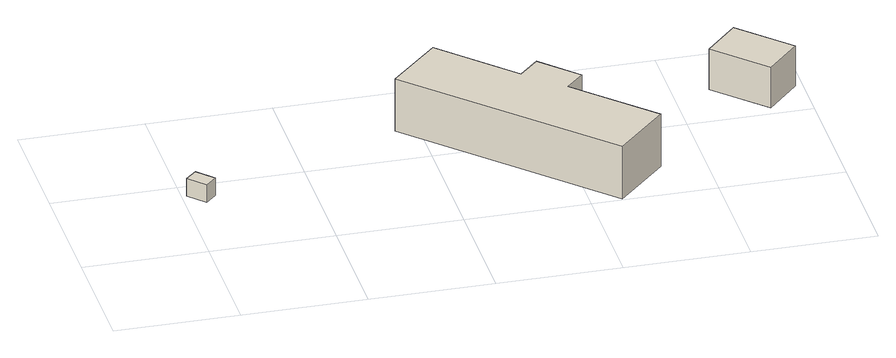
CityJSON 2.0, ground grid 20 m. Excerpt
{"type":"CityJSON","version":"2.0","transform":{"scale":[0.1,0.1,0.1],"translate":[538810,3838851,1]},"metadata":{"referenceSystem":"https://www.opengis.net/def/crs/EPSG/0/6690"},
"CityObjects":{
"building1":{"type":"Building","attributes":{"class":"3001","measuredHeight":3.1,"BuildingDetailAttribute.specifiedBuildingCoverageRate":0.6,"BuildingDetailAttribute.surveyYear":2017,"BuildingRiverFloodingRiskAttribute.description":"1","BuildingRiverFloodingRiskAttribute.rank":"2","BuildingRiverFloodingRiskAttribute.depth":1.63,"BuildingRiverFloodingRiskAttribute.adminType":"1","BuildingRiverFloodingRiskAttribute.scale":"2","BuildingRiverFloodingRiskAttribute.duration":7.35,"BuildingTsunamiRiskAttribute.description":"1","BuildingTsunamiRiskAttribute.rank":"2","BuildingTsunamiRiskAttribute.depth":1.44,"BuildingHighTideRiskAttribute.description":"1","BuildingHighTideRiskAttribute.rank":"3","BuildingHighTideRiskAttribute.depth":3.99,"BuildingIDAttribute.prefecture":"27","BuildingIDAttribute.city":"27113"},"geometry":[{"type":"Solid","lod":"1","boundaries":[[[[0,1,2,3]],[[2,4,5,3]],[[1,6,4,2]],[[0,7,6,1]],[[3,5,7,0]],[[4,6,7,5]]]]}]},
"building2":{"type":"Building","attributes":{"class":"3001","measuredHeight":9.1,"BuildingDetailAttribute.specifiedBuildingCoverageRate":0.6,"BuildingDetailAttribute.surveyYear":2017,"BuildingRiverFloodingRiskAttribute.description":"1","BuildingRiverFloodingRiskAttribute.rank":"2","BuildingRiverFloodingRiskAttribute.depth":1.48,"BuildingRiverFloodingRiskAttribute.adminType":"1","BuildingRiverFloodingRiskAttribute.scale":"2","BuildingRiverFloodingRiskAttribute.duration":4.05,"BuildingTsunamiRiskAttribute.description":"1","BuildingTsunamiRiskAttribute.rank":"2","BuildingTsunamiRiskAttribute.depth":1.27,"BuildingHighTideRiskAttribute.description":"1","BuildingHighTideRiskAttribute.rank":"3","BuildingHighTideRiskAttribute.depth":3.84,"BuildingIDAttribute.prefecture":"27","BuildingIDAttribute.city":"27113"},"geometry":[{"type":"Solid","lod":"1","boundaries":[[[[8,9,10,11,12,13,14,15]],[[14,16,17,15]],[[13,18,16,14]],[[12,19,18,13]],[[11,20,19,12]],[[10,21,20,11]],[[9,22,21,10]],[[8,23,22,9]],[[15,17,23,8]],[[16,18,19,20,21,22,23,17]]]]}]},
"building3":{"type":"Building","attributes":{"計測周辺長":37.13,"1/2500図郭":34,"区名":"西淀川区","町丁目名称":"西島２丁目","街区番号":1,"class":"3001","usage":"452","measuredHeight":7.1,"storeysAboveGround":1,"BuildingDetailAttribute.buildingRoofEdgeArea":83.31,"BuildingDetailAttribute.buildingStructureType":"610","BuildingDetailAttribute.buildingStructureOrgType":"2","BuildingDetailAttribute.detailedUsage":"1620","BuildingDetailAttribute.specifiedBuildingCoverageRate":0.6,"BuildingDetailAttribute.surveyYear":2017,"BuildingRiverFloodingRiskAttribute.description":"1","BuildingRiverFloodingRiskAttribute.rank":"2","BuildingRiverFloodingRiskAttribute.depth":1.45,"BuildingRiverFloodingRiskAttribute.adminType":"1","BuildingRiverFloodingRiskAttribute.scale":"2","BuildingRiverFloodingRiskAttribute.duration":3.72,"BuildingTsunamiRiskAttribute.description":"1","BuildingTsunamiRiskAttribute.rank":"2","BuildingTsunamiRiskAttribute.depth":1.42,"BuildingHighTideRiskAttribute.description":"1","BuildingHighTideRiskAttribute.rank":"3","BuildingHighTideRiskAttribute.depth":4.01,"BuildingIDAttribute.prefecture":"27","BuildingIDAttribute.city":"27113"},"geometry":[{"type":"Solid","lod":"1","boundaries":[[[[24,25,26,27]],[[26,28,29,27]],[[25,30,28,26]],[[24,31,30,25]],[[27,29,31,24]],[[28,30,31,29]]]]}]}
},
"vertices":[
[7,170,9],[25,187,9],[50,161,9],[32,143,9],[50,161,40],[32,143,40],[25,187,40],[7,170,40],
[363,287,8],[442,366,8],[553,255,8],[585,287,8],[642,230,8],[613,201,8],[730,85,8],[649,3,8],[730,85,100],[649,3,100],[613,201,100],[642,230,100],[585,287,100],[553,255,100],[442,366,100],[363,287,100],
[857,293,9],[909,348,9],[987,271,9],[935,216,9],[987,271,80],[935,216,80],[909,348,80],[857,293,80]
]}
